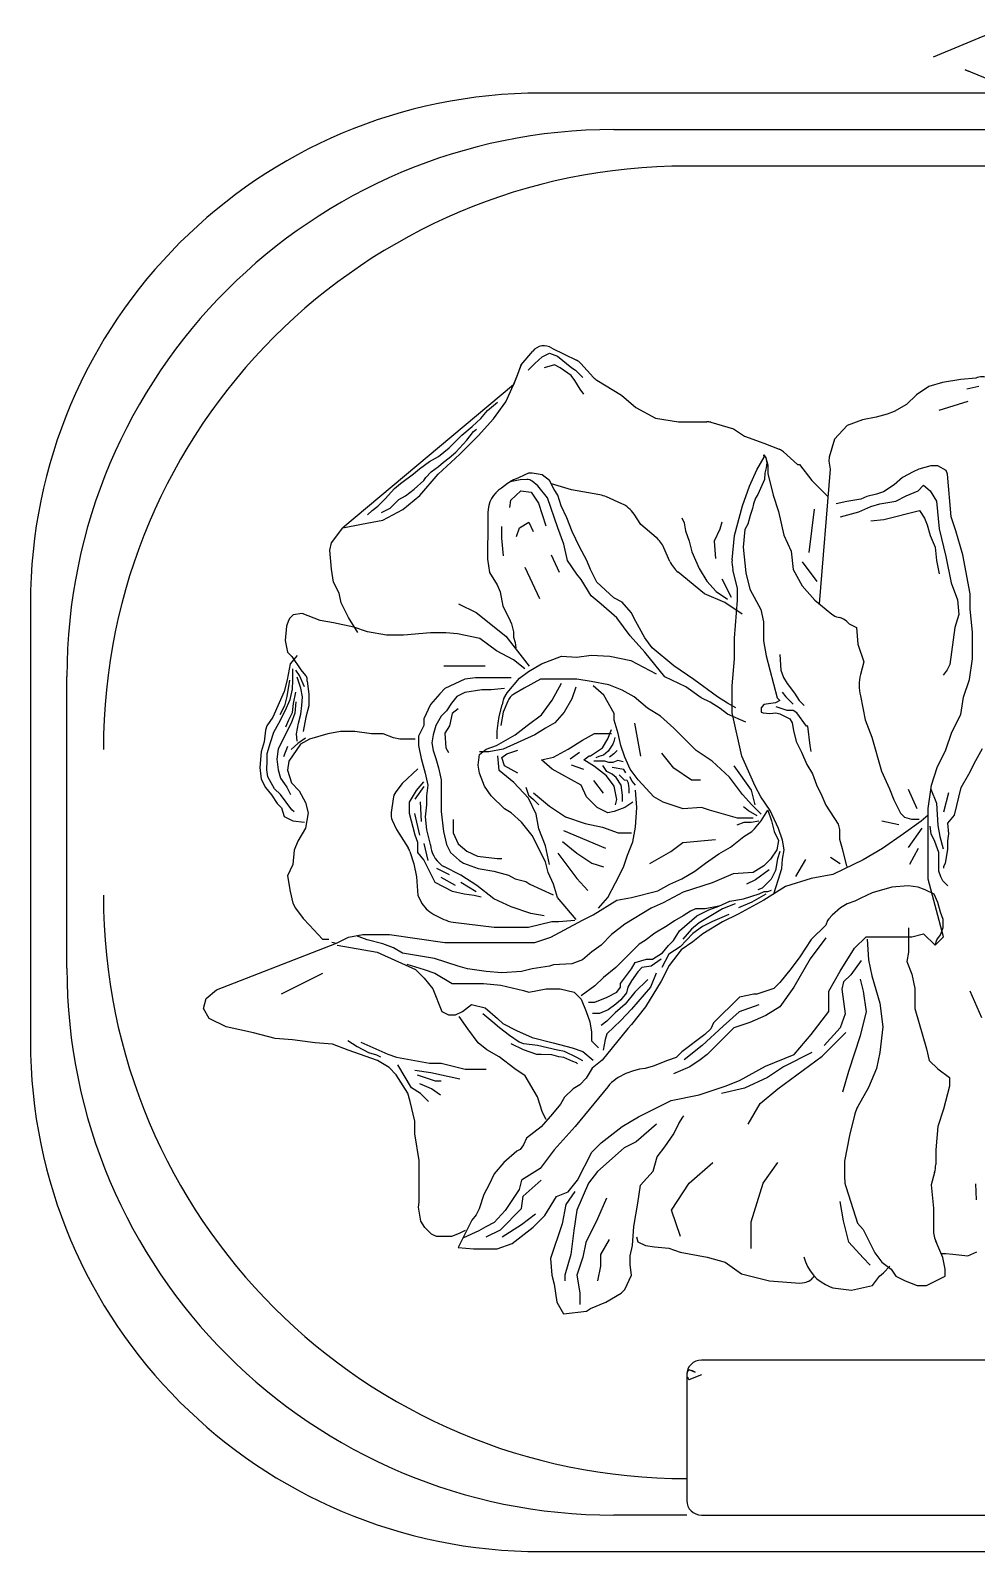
# Model space of a CAD drawing. Extents: x 0 to 145, y 0 to 110.
# Drawn here: x 0 to 64.9, y 0 to 104.3 of the extents above; entities that cross this region are included whole.
import ezdxf

# ---------------------------------------------------------------- set-up
doc = ezdxf.new("R2010")
doc.units = 0
doc.layers.add('WHITE', color=7, linetype='CONTINUOUS')

msp = doc.modelspace()

# ---------------------------------------------------------------- linework, layer by layer
at = {"layer": 'WHITE', "linetype": 'CONTINUOUS'}
for p, q in [((61.92, 102.5), (66.26, 104.3)), ((66.26, 100.7), (64.09, 101.6)), ((64.09, 101.6), (64.32, 101.5)), ((67, 100), (35, 100)), ((40, 97.5), (105, 97.5)), ((100, 95), (45, 95)), ((35.76, 82.52), (37.43, 81.7)), ((33.65, 81.36), (33.13, 79.99)), ((33.39, 80.67), (33.65, 81.36)), ((33.65, 81.36), (34.44, 82.3)), ((34.13, 81), (34.58, 81.46)), ((34.58, 81.46), (35.08, 81.91)), ((35.08, 81.91), (35.58, 82.16)), ((35.93, 81.36), (35.23, 81.16)), ((35.58, 82.16), (36.13, 81.96)), ((36.33, 81.16), (35.93, 81.36)), ((36.13, 81.96), (37.13, 81.16)), ((37.74, 81.47), (38.61, 80.51)), ((33.13, 79.99), (33.39, 80.67)), ((37.08, 80.65), (36.33, 81.16)), ((37.33, 80.3), (37.08, 80.65)), ((37.13, 81.16), (37.38, 81)), ((37.38, 81), (37.88, 80.5)), ((38.83, 80.32), (40.53, 79.3)), ((63.78, 80.36), (62.54, 80.16)), ((64.81, 80.46), (63.78, 80.36)), ((33.13, 79.99), (21.42, 70.2)), ((32.6, 78.83), (33.13, 79.99)), ((37.68, 79.7), (37.33, 80.3)), ((37.94, 79.35), (37.68, 79.7)), ((40.53, 79.3), (41.51, 78.44)), ((60.74, 79.31), (60.07, 78.65)), ((61.59, 79.88), (60.74, 79.31)), ((62.54, 80.16), (61.59, 79.88)), ((65.02, 79.88), (64.2, 79.7)), ((30.88, 77.7), (31.33, 78.25)), ((31.33, 78.25), (32.03, 78.8)), ((31.76, 77.67), (32.6, 78.83)), ((41.51, 78.44), (42.85, 77.71)), ((60.07, 78.65), (59.22, 78.17)), ((62.31, 78.26), (64.29, 78.89)), ((30.28, 77.15), (30.88, 77.7)), ((30.7, 76.51), (31.76, 77.67)), ((42.85, 77.71), (44.44, 77.47)), ((44.44, 77.47), (46.37, 77.47)), ((46.64, 77.43), (48.21, 76.98)), ((55.99, 77.22), (55.14, 76.27)), ((57.04, 77.6), (55.99, 77.22)), ((57.99, 77.79), (57.04, 77.6)), ((58.74, 77.98), (57.99, 77.79)), ((59.22, 78.17), (58.74, 77.98)), ((28.72, 75.69), (29.57, 76.55)), ((29.17, 75.39), (29.93, 76.2)), ((29.44, 75.24), (30.7, 76.51)), ((29.57, 76.55), (30.28, 77.15)), ((29.93, 76.2), (30.38, 76.8)), ((30.38, 76.8), (30.58, 76.95)), ((48.21, 76.98), (48.95, 76.49)), ((48.95, 76.49), (50.29, 76)), ((55.14, 76.27), (54.76, 75.04)), ((27.96, 73.87), (29.44, 75.24)), ((27.97, 75.09), (28.72, 75.69)), ((28.72, 74.99), (29.17, 75.39)), ((50.3, 75.05), (50.28, 75.19)), ((50.28, 75.19), (50.42, 74.99)), ((50.29, 76), (51.34, 75.58)), ((51.64, 75.4), (52.6, 74.54)), ((26.27, 73.89), (26.67, 74.24)), ((26.67, 74.24), (27.37, 74.74)), ((27.37, 74.74), (27.97, 75.09)), ((27.47, 74.04), (27.97, 74.39)), ((27.97, 74.39), (28.32, 74.69)), ((28.32, 74.69), (28.72, 74.99)), ((49.3, 73.06), (49.8, 74.18)), ((49.8, 74.18), (50.3, 75.05)), ((50.45, 74.31), (50.35, 73.94)), ((50.42, 74.99), (50.49, 74.65)), ((50.42, 74.99), (50.55, 74.48)), ((50.49, 74.65), (50.45, 74.31)), ((50.55, 74.48), (50.55, 73.93)), ((52.6, 74.54), (52.73, 74.54)), ((52.73, 74.54), (53.58, 73.44)), ((54.83, 74.21), (54.08, 64.98)), ((54.76, 75.04), (54.73, 74.77)), ((54.73, 74.77), (54.83, 74.21)), ((60.92, 74.21), (60.52, 74.04)), ((61.74, 74.45), (60.92, 74.21)), ((62.22, 74.45), (61.74, 74.45)), ((62.79, 74.12), (62.22, 74.45)), ((62.88, 73.88), (62.79, 74.12)), ((24.97, 72.89), (25.37, 73.24)), ((25.37, 73.24), (26.27, 73.89)), ((26.32, 72.84), (26.97, 73.44)), ((26.7, 72.4), (27.96, 73.87)), ((26.97, 73.44), (27.12, 73.64)), ((27.12, 73.64), (27.47, 74.04)), ((32.71, 73.24), (32.29, 72.92)), ((33.13, 73.48), (32.71, 73.24)), ((33, 73.36), (32.9, 73.36)), ((33.58, 73.49), (33, 73.36)), ((33.41, 73.59), (33.13, 73.48)), ((33.9, 73.83), (33.41, 73.59)), ((34.04, 73.5), (33.58, 73.49)), ((34.16, 73.94), (33.9, 73.83)), ((34.4, 73.94), (34.16, 73.94)), ((35.09, 73.82), (34.4, 73.94)), ((34.78, 73.07), (34.4, 73.39)), ((35.46, 72.26), (34.78, 73.07)), ((35.59, 73.44), (35.09, 73.82)), ((35.9, 72.82), (35.59, 73.44)), ((37.1, 72.81), (35.72, 73.2)), ((48.81, 71.7), (49.3, 73.06)), ((50.32, 73.51), (49.88, 72.47)), ((50.35, 73.94), (50.32, 73.51)), ((50.55, 73.93), (50.92, 72.44)), ((53.58, 73.44), (54.69, 72.33)), ((59.22, 73.15), (58.49, 72.66)), ((59.79, 73.64), (59.22, 73.15)), ((60.52, 74.04), (59.79, 73.64)), ((60.86, 72.74), (61.22, 73.11)), ((61.22, 73.11), (61.68, 72.74)), ((63.12, 70.95), (62.88, 73.88)), ((23.82, 71.69), (24.32, 72.19)), ((24.32, 72.19), (24.97, 72.89)), ((24.67, 71.54), (25.27, 72.14)), ((25.27, 72.14), (25.72, 72.39)), ((25.54, 71.45), (26.7, 72.4)), ((25.72, 72.39), (26.32, 72.84)), ((32.88, 71.59), (32.93, 72.09)), ((32.93, 72.09), (33.63, 72.74)), ((33.63, 72.74), (34.33, 72.64)), ((34.33, 72.64), (34.83, 71.89)), ((36.15, 70.2), (35.46, 72.26)), ((36.15, 72.44), (35.9, 72.82)), ((36.4, 71.7), (36.15, 72.44)), ((39.05, 72.45), (37.1, 72.81)), ((40.54, 71.85), (39.5, 72.31)), ((49.71, 72.23), (49.58, 71.83)), ((49.88, 72.47), (49.71, 72.23)), ((50.92, 72.44), (51.29, 71.32)), ((55.97, 72.01), (55.24, 71.85)), ((56.94, 72.17), (55.97, 72.01)), ((57.35, 72.34), (56.94, 72.17)), ((58, 72.5), (57.35, 72.34)), ((58.49, 72.66), (58, 72.5)), ((58.24, 71.84), (59.33, 72.02)), ((59.33, 72.02), (60.05, 72.38)), ((60.05, 72.38), (60.86, 72.74)), ((61.68, 72.74), (62.13, 72.02)), ((62.13, 72.02), (62.31, 70.12)), ((23.12, 71.09), (23.42, 71.39)), ((23.42, 71.39), (23.82, 71.69)), ((24.07, 71.24), (24.67, 71.54)), ((24.17, 70.71), (25.54, 71.45)), ((31.36, 71.23), (31.36, 70.63)), ((34.83, 71.89), (35.33, 70.34)), ((36.77, 70.89), (36.4, 71.7)), ((41.86, 70.43), (41.39, 71.13)), ((48.27, 69.67), (48.81, 71.7)), ((49.35, 71.05), (49.18, 70.45)), ((49.51, 71.52), (49.35, 71.05)), ((49.58, 71.83), (49.51, 71.52)), ((51.29, 71.32), (51.66, 69.7)), ((53.73, 71.48), (53.37, 68.5)), ((55.54, 70.94), (56.8, 71.3)), ((56.8, 71.3), (57.61, 71.66)), ((57.61, 71.66), (58.24, 71.84)), ((58.52, 70.76), (60.95, 71.39)), ((60.95, 71.39), (61.31, 70.85)), ((63.44, 69.98), (63.12, 70.95)), ((20.65, 69.17), (21.42, 70.2)), ((21.42, 70.2), (22.71, 70.45)), ((22.71, 70.45), (24.17, 70.71)), ((31.36, 70.63), (31.34, 68.05)), ((32.33, 69.49), (32.33, 70.29)), ((33.33, 69.59), (33.53, 70.19)), ((33.53, 70.19), (34.18, 70.59)), ((34.18, 70.59), (34.48, 69.94)), ((36.58, 69.08), (36.15, 70.2)), ((37.15, 69.95), (36.77, 70.89)), ((37.64, 68.89), (37.15, 69.95)), ((42.9, 69.53), (41.86, 70.43)), ((44.67, 70.89), (44.82, 70.54)), ((44.82, 70.54), (44.91, 70)), ((44.91, 70), (45.16, 69.27)), ((47.26, 70.1), (46.87, 69.27)), ((47.41, 70.59), (47.26, 70.1)), ((48.98, 70.08), (48.86, 68.87)), ((49.18, 70.45), (48.98, 70.08)), ((57.61, 70.67), (58.52, 70.76)), ((61.31, 70.85), (61.49, 70.4)), ((61.49, 70.4), (61.68, 69.67)), ((62.31, 70.12), (62.76, 68.23)), ((63.93, 68.35), (63.44, 69.98)), ((20.53, 68.66), (20.65, 69.17)), ((32.43, 68.28), (32.33, 69.49)), ((36.83, 67.96), (36.58, 69.08)), ((38.14, 67.96), (37.64, 68.89)), ((45.16, 69.27), (45.35, 68.54)), ((46.87, 69.27), (46.97, 68.09)), ((48.109, 68.01), (48.27, 69.67)), ((48.86, 68.87), (49.05, 67.1)), ((51.66, 69.7), (52.16, 68.59)), ((61.68, 69.67), (62.04, 68.86)), ((62.04, 68.86), (62.13, 67.96)), ((20.65, 67.37), (20.53, 68.66)), ((31.34, 68.05), (31.47, 67.14)), ((36.28, 67.13), (35.73, 68.33)), ((37.46, 67.02), (36.83, 67.96)), ((38.39, 67.33), (38.14, 67.96)), ((43.84, 67.89), (43.43, 68.83)), ((45.35, 68.54), (45.84, 67.41)), ((52.16, 68.59), (52.29, 67.34)), ((52.92, 67.87), (53.91, 66.51)), ((62.13, 67.96), (62.31, 67.05)), ((62.76, 68.23), (63.12, 66.42)), ((64.42, 65.67), (63.93, 68.35)), ((20.78, 66.48), (20.65, 67.37)), ((31.47, 67.14), (32.01, 66.28)), ((34.93, 65.33), (33.93, 67.48)), ((37.77, 66.65), (37.46, 67.02)), ((38.83, 66.46), (38.39, 67.33)), ((46.22, 65.67), (44.41, 67.15)), ((45.84, 67.41), (46.38, 66.53)), ((48.48, 66.05), (48.16, 67.32)), ((49.05, 67.1), (49.33, 65.98)), ((52.29, 67.34), (52.91, 66.22)), ((21.17, 65.71), (20.78, 66.48)), ((21.3, 65.06), (21.17, 65.71)), ((32.01, 66.28), (32.2, 65.8)), ((32.2, 65.8), (32.38, 64.82)), ((38.45, 65.53), (37.77, 66.65)), ((40.01, 65.4), (38.83, 66.46)), ((46.38, 66.53), (47.02, 65.84)), ((47.02, 65.84), (47.8, 65.3)), ((47.41, 66.69), (48.04, 65.43)), ((48.48, 65.24), (48.48, 66.05)), ((49.33, 65.98), (50.07, 64.59)), ((52.91, 66.22), (53.78, 65.23)), ((63.12, 66.42), (63.57, 65.25)), ((0, 65), (0, 35)), ((21.81, 64.04), (21.3, 65.06)), ((29.36, 64.99), (30.57, 64.38)), ((32.38, 64.82), (32.8, 64.03)), ((39.14, 64.96), (38.45, 65.53)), ((40.2, 64.03), (39.14, 64.96)), ((40.57, 65.09), (40.01, 65.4)), ((41.19, 64.4), (40.57, 65.09)), ((47.6, 65.08), (46.22, 65.67)), ((48.79, 64.28), (47.6, 65.08)), ((48.27, 62.62), (48.48, 65.24)), ((53.78, 65.23), (54.95, 64.27)), ((63.57, 65.25), (63.66, 64.25)), ((64.42, 64.61), (64.42, 65.67)), ((17.7, 63.85), (17.55, 63.46)), ((17.78, 64), (17.7, 63.85)), ((18.01, 64.23), (17.78, 64)), ((18.63, 64.31), (18.01, 64.23)), ((19.86, 63.85), (18.63, 64.31)), ((20.78, 63.69), (19.86, 63.85)), ((22.17, 63.38), (20.78, 63.69)), ((22.45, 63.01), (21.81, 64.04)), ((30.57, 64.38), (32.6, 62.76)), ((32.8, 64.03), (32.99, 63.61)), ((41.13, 62.78), (40.2, 64.03)), ((41.51, 63.78), (41.19, 64.4)), ((42.13, 62.66), (41.51, 63.78)), ((50.07, 64.59), (50.26, 63.75)), ((50.26, 63.75), (50.26, 62.44)), ((55.39, 64.06), (55.47, 64.04)), ((55.98, 63.77), (56.14, 63.61)), ((63.66, 64.25), (63.39, 63.35)), ((64.58, 63.03), (64.42, 64.61)), ((17.55, 63.46), (17.47, 62.46)), ((23.1, 63.07), (22.17, 63.38)), ((24.41, 62.84), (23.1, 63.07)), ((25.57, 62.84), (24.41, 62.84)), ((27.42, 63), (25.57, 62.84)), ((28.49, 63), (27.42, 63)), ((29.27, 62.92), (28.49, 63)), ((30.81, 62.61), (29.27, 62.92)), ((31.96, 61.76), (30.81, 62.61)), ((32.6, 62.76), (34.19, 60.7)), ((32.99, 63.61), (33.11, 63.06)), ((33.11, 63.06), (33.11, 62.69)), ((33.11, 62.69), (33.23, 62.33)), ((42.13, 61.66), (41.13, 62.78)), ((42.63, 61.97), (42.13, 62.66)), ((48.27, 61.21), (48.27, 62.62)), ((56.14, 63.61), (56.64, 63.36)), ((56.64, 63.36), (56.73, 62.22)), ((63.39, 63.35), (63.03, 60.82)), ((64.58, 61.21), (64.58, 63.03)), ((17.47, 62.46), (17.62, 61.68)), ((17.62, 61.68), (17.93, 61.38)), ((33.12, 61.14), (31.96, 61.76)), ((33.23, 62.33), (33.29, 61.97)), ((43.5, 59.98), (42.13, 61.66)), ((44.12, 60.73), (42.63, 61.97)), ((50.26, 62.44), (50.44, 61.42)), ((56.73, 62.22), (57.13, 61.01)), ((17.8, 60.86), (17.6, 59.77)), ((18.29, 61.45), (17.8, 60.86)), ((17.93, 61.38), (18.55, 60.45)), ((18, 59.74), (18, 60.52)), ((28.34, 60.73), (31.18, 60.73)), ((33.89, 60.53), (33.12, 61.14)), ((34.15, 60.34), (35.05, 60.87)), ((35.05, 60.87), (36.41, 61.4)), ((36.41, 61.4), (37.47, 61.32)), ((37.47, 61.32), (38.45, 61.47)), ((38.45, 61.47), (39.73, 61.4)), ((39.73, 61.4), (41.16, 61.09)), ((41.16, 61.09), (42.9, 60.19)), ((45.49, 59.79), (44.12, 60.73)), ((48.12, 59.37), (48.27, 61.21)), ((50.44, 61.42), (51.19, 58.53)), ((51.38, 61.51), (51.46, 60.43)), ((57.13, 61.01), (56.91, 60.13)), ((63.03, 60.82), (62.85, 60.46)), ((64.38, 59.8), (64.58, 61.21)), ((2.5, 40), (2.5, 60)), ((17.6, 59.77), (17.4, 58.98)), ((17.76, 59.74), (17.59, 58.64)), ((17.96, 59.13), (18, 59.74)), ((18.45, 60.07), (18.2, 60.44)), ((18.53, 59.21), (18.29, 59.95)), ((18.78, 59.29), (18.45, 60.07)), ((18.55, 60.45), (18.87, 60.08)), ((18.98, 59.69), (19.08, 58.79)), ((29.79, 59.82), (28.42, 59.18)), ((30.51, 59.91), (29.79, 59.82)), ((32.96, 59.91), (30.51, 59.91)), ((32.68, 58.87), (33.54, 59.89)), ((33.54, 59.89), (34.15, 60.34)), ((34.98, 59.81), (33.85, 59.21)), ((37.47, 59.81), (34.98, 59.81)), ((35.77, 58.37), (36.41, 59.54)), ((38.45, 59.66), (37.47, 59.81)), ((39.66, 59.43), (38.45, 59.66)), ((44.93, 59.29), (43.5, 59.98)), ((47.11, 58.61), (45.49, 59.79)), ((51.46, 60.43), (51.63, 59.93)), ((51.63, 59.93), (51.88, 59.51)), ((51.88, 59.51), (52.38, 58.85)), ((62.85, 60.46), (62.58, 60.1)), ((63.98, 58.59), (64.38, 59.8)), ((17.4, 58.98), (16.62, 57.21)), ((17.59, 58.64), (17.43, 57.98)), ((17.47, 57.65), (17.8, 58.43)), ((17.8, 58.43), (17.96, 59.13)), ((18.04, 58.14), (18.2, 58.92)), ((18.66, 58.6), (18.53, 59.21)), ((18.61, 58.02), (18.66, 58.6)), ((19.08, 58.79), (19.08, 58)), ((28.06, 58.82), (27.43, 58.09)), ((28.42, 59.18), (28.06, 58.82)), ((29.24, 58.64), (28.88, 58.18)), ((29.79, 58.91), (29.24, 58.64)), ((30.96, 59.09), (29.79, 58.91)), ((31.6, 59.09), (30.96, 59.09)), ((32.51, 59.18), (31.6, 59.09)), ((32.46, 58.49), (32.68, 58.87)), ((33.85, 59.21), (33.14, 58.78)), ((37.13, 58.46), (36.59, 57.55)), ((37.4, 59.27), (37.13, 58.46)), ((39.31, 58.73), (38.58, 59.36)), ((40.03, 57.46), (39.31, 58.73)), ((40.56, 59.06), (39.66, 59.43)), ((41.39, 58.6), (40.56, 59.06)), ((42.3, 57.82), (41.39, 58.6)), ((45.99, 58.54), (44.93, 59.29)), ((46.61, 58.23), (45.99, 58.54)), ((47.8, 58.17), (47.11, 58.61)), ((48.12, 57.51), (48.12, 59.37)), ((51.19, 58.53), (51.38, 58.35)), ((51.55, 58.93), (51.79, 58.6)), ((51.79, 58.6), (52.29, 58.1)), ((52.38, 58.85), (52.71, 58.35)), ((56.91, 58.67), (57.24, 57.04)), ((63.78, 57.39), (63.98, 58.59)), ((17.02, 56.79), (17.47, 57.65)), ((17.43, 57.98), (17.1, 57.37)), ((17.71, 57.04), (17.96, 57.53)), ((18.12, 57.49), (17.88, 56.79)), ((17.96, 57.53), (18.04, 58.14)), ((18.2, 58.27), (18.12, 57.49)), ((18.37, 56.79), (18.53, 57.41)), ((18.53, 57.41), (18.61, 58.02)), ((19.08, 58), (18.88, 57.21)), ((27.43, 58.09), (26.97, 57.1)), ((28.52, 57.64), (28.15, 57.28)), ((28.88, 58.18), (28.52, 57.64)), ((28.91, 57.46), (28.74, 56.62)), ((29.33, 57.79), (28.91, 57.46)), ((32.13, 57.25), (32.35, 58.05)), ((32.41, 57.55), (32.26, 56.64)), ((32.729, 58.31), (32.41, 57.55)), ((34.05, 56.64), (35.04, 57.37)), ((35.04, 57.37), (35.77, 58.37)), ((36.59, 57.55), (35.95, 56.82)), ((40.03, 57), (40.03, 57.46)), ((43.2, 57.28), (42.3, 57.82)), ((47.3, 57.8), (46.61, 58.23)), ((47.8, 57.42), (47.3, 57.8)), ((48.36, 57.86), (47.8, 58.17)), ((49.04, 56.86), (47.8, 57.42)), ((48.77, 54.53), (48.12, 57.51)), ((50.29, 58.08), (50.1, 57.86)), ((50.1, 57.86), (50.1, 57.56)), ((50.1, 57.56), (50.24, 57.5)), ((50.24, 57.5), (50.7, 57.47)), ((51.08, 58.19), (50.29, 58.08)), ((50.7, 57.47), (51.11, 57.5)), ((51.38, 58.35), (51.08, 58.19)), ((51.11, 57.5), (51.38, 57.45)), ((51.88, 57.68), (51.13, 57.93)), ((51.38, 57.45), (52.07, 57.09)), ((52.29, 57.68), (51.88, 57.68)), ((52.54, 57.51), (52.29, 57.68)), ((53.21, 56.6), (52.54, 57.51)), ((52.71, 58.35), (53.04, 58.01)), ((63.17, 56.18), (63.78, 57.39)), ((16.22, 56.62), (16.12, 56.32)), ((16.62, 57.21), (16.22, 56.62)), ((16.69, 56.18), (17.02, 56.79)), ((17.88, 56.79), (16.98, 55.03)), ((17.51, 56.55), (17.71, 57.04)), ((18.25, 56.06), (18.37, 56.79)), ((18.88, 57.21), (18.69, 56.22)), ((26.97, 56.64), (26.61, 55.92)), ((26.97, 57.1), (26.97, 56.64)), ((27.79, 56.64), (27.61, 56.01)), ((28.15, 57.28), (27.79, 56.64)), ((28.74, 56.62), (28.41, 56.12)), ((31.99, 56.26), (32.04, 56.62)), ((32.04, 56.62), (32.08, 56.8)), ((32.08, 56.8), (32.13, 57.25)), ((33.23, 56.01), (34.05, 56.64)), ((35.32, 56.46), (34.59, 56.01)), ((35.95, 56.82), (35.32, 56.46)), ((39.58, 55.73), (39.85, 56.37)), ((40.3, 56.1), (40.03, 57)), ((41.86, 54.54), (41.45, 56.79)), ((44.11, 56.46), (43.2, 57.28)), ((45.65, 54.92), (44.11, 56.46)), ((52.07, 57.09), (52.23, 56.82)), ((52.23, 56.82), (52.31, 56.3)), ((53.29, 56.6), (53.21, 56.6)), ((53.46, 55.27), (53.29, 56.6)), ((57.24, 57.04), (57.7, 55.83)), ((16.02, 55.53), (15.83, 54.84)), ((16.12, 56.32), (16.02, 55.53)), ((16.24, 54.71), (16.45, 55.48)), ((16.45, 55.48), (16.69, 56.18)), ((18.52, 55.35), (17.72, 54.2)), ((18.33, 55.4), (17.88, 54.99)), ((18.29, 55.57), (18.25, 56.06)), ((18.86, 55.77), (18.33, 55.4)), ((19.14, 55.7), (18.52, 55.35)), ((20.38, 56.06), (19.14, 55.7)), ((21.26, 56.24), (20.38, 56.06)), ((22.24, 56.24), (21.26, 56.24)), ((23.38, 56.06), (22.24, 56.24)), ((24.18, 56.06), (23.38, 56.06)), ((24.89, 55.79), (24.18, 56.06)), ((25.33, 55.7), (24.89, 55.79)), ((26.39, 55.7), (25.33, 55.7)), ((26.61, 55.92), (26.61, 55.28)), ((26.61, 55.28), (26.79, 54.37)), ((27.61, 56.01), (27.52, 55.46)), ((27.52, 55.46), (27.61, 54.92)), ((28.41, 56.12), (28.49, 55.12)), ((31.24, 55.01), (31.96, 55.28)), ((31.96, 55.28), (33.23, 56.01)), ((31.99, 55.73), (31.99, 56.26)), ((34.59, 56.01), (32.41, 55.01)), ((36.86, 55.01), (37.86, 55.64)), ((37.86, 55.64), (38.67, 56.1)), ((38.67, 56.1), (39.85, 56.1)), ((39.22, 55.1), (39.58, 55.73)), ((39.92, 55.37), (39.61, 54.88)), ((40.01, 55.55), (39.92, 55.37)), ((40.06, 55.82), (40.01, 55.55)), ((40.49, 55.28), (40.3, 56.1)), ((40.76, 54.46), (40.49, 55.28)), ((52.31, 56.3), (52.49, 55.55)), ((52.49, 55.55), (52.86, 54.81)), ((57.7, 55.83), (58.35, 53.51)), ((62.77, 54.97), (63.17, 56.18)), ((15.83, 54.84), (15.73, 53.76)), ((16.24, 54.21), (16.24, 54.71)), ((16.98, 55.03), (16.9, 54.34)), ((16.9, 54.34), (16.98, 53.6)), ((17.63, 55.2), (17.35, 54.5)), ((26.79, 54.37), (27.06, 53.38)), ((27.61, 54.92), (27.79, 54.37)), ((27.79, 54.37), (27.97, 53.74)), ((28.49, 55.12), (28.66, 54.79)), ((30.69, 53.92), (30.78, 54.65)), ((30.78, 54.65), (31.24, 55.01)), ((31.42, 54.83), (30.78, 54.83)), ((32.41, 55.01), (31.42, 54.83)), ((32.14, 53.56), (32.05, 54.56)), ((32.33, 54.45), (32.67, 54.7)), ((32.5, 53.87), (32.33, 54.45)), ((32.67, 54.7), (33.41, 54.95)), ((35.04, 54.28), (35.86, 54.46)), ((35.77, 53.65), (35.04, 54.28)), ((35.86, 54.46), (36.86, 55.01)), ((37.64, 54.79), (37.01, 54.34)), ((37.95, 54.28), (38.31, 54.56)), ((38.67, 53.83), (37.95, 54.28)), ((38.31, 54.56), (38.4, 54.56)), ((38.4, 54.56), (39.22, 55.1)), ((38.98, 54.52), (38.76, 54.43)), ((39.29, 54.61), (38.98, 54.52)), ((39.61, 54.88), (39.29, 54.61)), ((40.01, 54.7), (39.7, 54.47)), ((40.28, 54.25), (39.92, 54.11)), ((40.23, 54.92), (40.01, 54.7)), ((40.64, 54.16), (40.28, 54.25)), ((41.12, 53.65), (40.76, 54.46)), ((44.11, 53.72), (43.29, 54.74)), ((46.74, 54.19), (45.65, 54.92)), ((49.7, 52.48), (48.77, 54.53)), ((52.86, 54.81), (53.24, 53.97)), ((53.54, 54.85), (53.46, 55.27)), ((62.17, 53.76), (62.77, 54.97)), ((64.81, 54.23), (65.27, 55.07)), ((15.73, 53.76), (15.83, 52.97)), ((16.2, 53.6), (16.24, 54.21)), ((16.28, 53.11), (16.2, 53.6)), ((16.98, 53.6), (17.14, 53.03)), ((17.72, 54.2), (17.63, 53.58)), ((17.63, 53.58), (17.9, 52.7)), ((26.57, 53.66), (25.49, 52.67)), ((27.06, 53.38), (27.25, 52.56)), ((27.97, 53.74), (28.15, 52.92)), ((30.78, 53.38), (30.69, 53.92)), ((31.14, 52.47), (30.78, 53.38)), ((33.14, 52.74), (32.14, 53.56)), ((33.41, 53.37), (32.5, 53.87)), ((37.77, 52.56), (35.77, 53.65)), ((37.95, 53.62), (37.1, 53.93)), ((39.38, 54.2), (38.62, 54.2)), ((39.49, 53.19), (38.67, 53.83)), ((39.52, 53.49), (39.25, 53.89)), ((39.65, 54.11), (39.38, 54.2)), ((39.88, 53.31), (39.52, 53.49)), ((39.92, 54.11), (39.65, 54.11)), ((40.68, 53.62), (39.88, 53.76)), ((40.15, 53.08), (39.88, 53.31)), ((40.73, 52.9), (40.37, 53.26)), ((40.82, 53.4), (40.68, 53.62)), ((41.66, 52.92), (41.12, 53.65)), ((45.33, 52.9), (44.11, 53.72)), ((47.92, 53.1), (46.74, 54.19)), ((49.43, 52.2), (48.26, 53.87)), ((53.24, 53.97), (53.61, 53.32)), ((53.61, 53.32), (53.89, 52.58)), ((58.35, 53.51), (58.91, 52.29)), ((61.77, 52.55), (62.17, 53.76)), ((63.82, 52.39), (64.35, 53.31)), ((64.35, 53.31), (64.81, 54.23)), ((15.83, 52.97), (16.12, 52.38)), ((16.12, 52.38), (16.52, 51.88)), ((16.73, 52.29), (16.28, 53.11)), ((17.14, 51.92), (16.73, 52.29)), ((17.14, 53.03), (17.59, 52.41)), ((17.59, 52.41), (17.84, 51.92)), ((17.9, 52.7), (18.43, 52.17)), ((18.43, 52.17), (18.87, 51.37)), ((25.49, 52.67), (25.05, 52.09)), ((25.98, 51.39), (26.47, 52.18)), ((26.39, 51.58), (27, 52.46)), ((26.47, 52.18), (26.97, 52.77)), ((27.25, 52.56), (27.16, 51.83)), ((28.15, 52.92), (28.15, 50.75)), ((31.6, 51.83), (31.14, 52.47)), ((34.14, 51.65), (33.14, 52.74)), ((33.97, 52.41), (34.14, 51.87)), ((38.13, 51.74), (37.77, 52.56)), ((39.29, 52.01), (38.62, 52.86)), ((40.03, 52.47), (39.49, 53.19)), ((40.21, 51.56), (40.03, 52.47)), ((40.5, 52.55), (40.15, 53.08)), ((40.59, 51.87), (40.5, 52.55)), ((40.91, 52.86), (40.73, 52.9)), ((41, 52.68), (40.91, 52.86)), ((41.04, 52.32), (41, 52.68)), ((41.04, 52.01), (41.04, 52.32)), ((41.26, 52.82), (41.09, 53.13)), ((41.49, 52.55), (41.26, 52.82)), ((41.57, 51.02), (41.48, 52.2)), ((42.75, 51.74), (41.66, 52.92)), ((45.95, 52.9), (45.33, 52.9)), ((48.83, 51.92), (47.92, 53.1)), ((49.68, 51.2), (49.43, 52.2)), ((50.07, 51.74), (49.7, 52.48)), ((53.89, 52.58), (54.26, 51.83)), ((58.91, 52.29), (59.19, 51.55)), ((60.19, 52.27), (60.78, 50.94)), ((61.56, 50.94), (61.77, 52.55)), ((61.73, 52.28), (62.13, 51.32)), ((63.36, 50.49), (63.82, 52.39)), ((16.52, 51.88), (16.91, 51.29)), ((16.91, 51.29), (17.21, 50.99)), ((17.92, 50.86), (17.14, 51.92)), ((18.87, 51.37), (19.05, 50.66)), ((24.86, 51.62), (24.74, 50.68)), ((25.98, 50.6), (25.98, 51.39)), ((26.82, 50.06), (26.75, 51.4)), ((27.16, 51.2), (27.06, 50.38)), ((27.16, 51.83), (27.16, 51.2)), ((32.51, 50.93), (31.6, 51.83)), ((34.14, 51.87), (34.5, 51.56)), ((34.68, 50.56), (34.14, 51.65)), ((34.5, 52.02), (35.59, 51.11)), ((34.5, 51.56), (34.86, 51.2)), ((35.59, 51.11), (36.68, 50.38)), ((38.85, 51.02), (38.13, 51.74)), ((40.12, 51.2), (40.21, 51.56)), ((40.59, 51.43), (40.59, 51.87)), ((41.3, 51.38), (40.76, 51.02)), ((43.39, 51.38), (42.75, 51.74)), ((44.75, 50.93), (43.39, 51.38)), ((49.46, 51.2), (48.83, 51.92)), ((50.1, 50.56), (49.46, 51.2)), ((50.72, 50.81), (50.07, 51.74)), ((54.26, 51.83), (54.54, 51.18)), ((54.54, 51.18), (55.38, 49.88)), ((59.19, 51.55), (59.66, 50.62)), ((62.13, 51.32), (62.21, 49.79)), ((62.94, 52.02), (62.61, 50.69)), ((17.21, 50.99), (17.4, 50.4)), ((17.4, 50.4), (18, 50.11)), ((18.08, 50.73), (17.92, 50.86)), ((18, 50.11), (18.78, 50.01)), ((19.05, 50.66), (18.87, 49.6)), ((24.81, 50.14), (25.09, 49.51)), ((26.38, 49.12), (25.98, 50.6)), ((26.71, 49.12), (26.35, 50.61)), ((27.06, 50.38), (27.16, 49.48)), ((28.15, 50.75), (28.33, 49.38)), ((28.99, 50.2), (28.99, 49.28)), ((32.96, 50.65), (32.51, 50.93)), ((33.68, 50.02), (32.96, 50.65)), ((34.86, 49.56), (34.68, 50.56)), ((36.68, 50.38), (38.04, 49.93)), ((39.58, 50.65), (38.85, 51.02)), ((40.03, 50.75), (39.58, 50.65)), ((40.76, 51.02), (40.03, 50.75)), ((41.48, 49.66), (41.57, 51.02)), ((46.02, 51.02), (44.75, 50.93)), ((46.56, 50.83), (46.02, 51.02)), ((48.47, 50.29), (46.56, 50.83)), ((49.55, 50.29), (48.47, 50.29)), ((49.24, 50.8), (48.88, 51.07)), ((49.82, 50.44), (49.24, 50.8)), ((49.95, 50.08), (49.42, 49.99)), ((49.64, 49.56), (50.1, 50.11)), ((50.1, 50.11), (50.55, 50.84)), ((50.55, 50.84), (50.82, 50.11)), ((51.28, 49.59), (50.72, 50.81)), ((50.82, 50.11), (51, 49.38)), ((58.37, 50.11), (59.53, 49.86)), ((59.66, 50.62), (59.93, 50.36)), ((61.08, 50.09), (59.86, 49.21)), ((59.93, 50.36), (60.4, 50.22)), ((60.4, 50.22), (60.94, 50.22)), ((61.56, 50.49), (61.08, 50.09)), ((61.56, 46.1), (61.56, 50.94)), ((62.89, 49.95), (63.36, 50.49)), ((18.87, 49.6), (18.34, 48.71)), ((25.09, 49.51), (25.9, 48.25)), ((26.57, 48.63), (26.38, 49.12)), ((27.16, 49.48), (27.43, 48.39)), ((28.33, 49.38), (28.52, 48.48)), ((28.99, 49.28), (29.33, 48.53)), ((34.41, 49.11), (33.68, 50.02)), ((35.32, 47.3), (34.41, 49.11)), ((35.32, 48.39), (34.86, 49.56)), ((36.56, 49.45), (39.43, 48.24)), ((38.04, 49.93), (39.22, 49.66)), ((39.22, 49.66), (40.3, 49.29)), ((40.3, 49.29), (41.21, 49.29)), ((41.3, 48.66), (41.48, 49.66)), ((48.92, 49.99), (48.43, 49.81)), ((49.42, 49.99), (48.92, 49.99)), ((48.92, 49.02), (49.46, 49.38)), ((49.46, 49.38), (49.64, 49.56)), ((51, 49.38), (51.28, 48.75)), ((51.57, 48.77), (51.28, 49.59)), ((55.38, 49.88), (55.47, 49.5)), ((55.47, 49.5), (55.47, 48.85)), ((59.86, 49.21), (58.42, 48.21)), ((61.11, 49.61), (60.19, 48.28)), ((61.75, 49.21), (61.68, 49.75)), ((62.01, 48.68), (61.75, 49.21)), ((62.21, 49.79), (62.36, 49.03)), ((62.36, 49.03), (62.59, 48.18)), ((62.96, 49.21), (62.89, 49.95)), ((62.89, 48.74), (62.96, 49.21)), ((18.08, 48.1), (17.99, 47.12)), ((18.34, 48.71), (18.08, 48.1)), ((26.02, 48), (26.28, 47.15)), ((26.57, 47.94), (26.57, 48.63)), ((27.26, 47.38), (27, 48.54)), ((28.52, 48.48), (28.79, 47.93)), ((29.33, 48.53), (29.91, 48.03)), ((29.91, 48.03), (30.66, 47.69)), ((35.59, 47.12), (35.32, 48.39)), ((36.47, 48.69), (37.46, 47.89)), ((40.94, 47.75), (41.3, 48.66)), ((42.47, 47.18), (43.9, 48)), ((43.9, 48), (44.72, 48.61)), ((44.72, 48.61), (46.97, 48.82)), ((47.19, 47.84), (48.01, 48.3)), ((48.01, 48.3), (48.92, 49.02)), ((51.18, 48.11), (50.73, 47.48)), ((51.28, 48.75), (51.18, 48.11)), ((51.37, 48), (51.22, 47.51)), ((51.67, 48.12), (51.57, 48.77)), ((51.57, 47.48), (51.67, 48.12)), ((55.47, 48.85), (55.66, 48.2)), ((55.66, 48.2), (55.93, 47.08)), ((58.42, 48.21), (57.09, 47.43)), ((60.86, 48.2), (60.28, 47.11)), ((62.28, 47.94), (62.01, 48.68)), ((62.75, 47.2), (62.89, 48.14)), ((62.89, 48.14), (62.89, 48.74)), ((17.99, 47.12), (17.63, 46.33)), ((26.28, 47.15), (26.47, 46.26)), ((26.97, 47.44), (26.57, 47.94)), ((27.76, 45.87), (26.97, 47.44)), ((29.51, 46.39), (28.34, 46.98)), ((28.79, 47.93), (29.42, 47.39)), ((29.42, 47.39), (29.69, 47.21)), ((29.69, 47.21), (30.69, 46.84)), ((30.66, 47.69), (32, 47.52)), ((32, 47.52), (32.33, 47.52)), ((35.5, 46.57), (35.32, 47.3)), ((36.16, 47.89), (37.46, 46.14)), ((37.46, 47.89), (38.49, 47.21)), ((38.49, 47.21), (39.29, 46.94)), ((40.67, 46.93), (40.94, 47.75)), ((45.56, 46.66), (46.29, 47.21)), ((46.29, 47.21), (47.19, 47.84)), ((50.28, 47.03), (49.55, 46.57)), ((50.73, 47.48), (50.28, 47.03)), ((51.22, 47.51), (51.08, 46.69)), ((51.52, 46.83), (51.57, 47.48)), ((53.13, 47.45), (52.46, 46.28)), ((54.85, 47.61), (55.52, 47.19)), ((57.09, 47.43), (55.02, 46.42)), ((55.93, 47.08), (56.03, 46.91)), ((62.28, 46.66), (62.28, 47.94)), ((62.62, 46.99), (62.75, 47.2)), ((62.62, 46.86), (62.62, 46.99)), ((17.63, 46.33), (17.81, 45.26)), ((26.47, 46.26), (26.57, 44.98)), ((28.74, 46.4), (27.87, 46.83)), ((29.14, 45.67), (28.16, 46.22)), ((30.6, 45.66), (29.51, 46.39)), ((30.69, 46.84), (31.78, 46.66)), ((31.78, 46.66), (32.78, 46.39)), ((32.78, 46.39), (33.23, 46.12)), ((33.23, 46.12), (33.96, 45.94)), ((33.96, 45.94), (34.23, 45.76)), ((35.86, 45.76), (35.5, 46.57)), ((37.46, 46.14), (38.22, 45.33)), ((40.12, 45.85), (40.67, 46.93)), ((43.84, 45.76), (44.66, 46.12)), ((44.66, 46.12), (45.56, 46.66)), ((48.19, 46.48), (46.74, 45.85)), ((49.55, 46.57), (48.19, 46.48)), ((49.72, 46.06), (49.09, 45.77)), ((50.64, 46.74), (49.72, 46.06)), ((50.79, 46.11), (50.16, 45.48)), ((51.08, 46.69), (50.79, 46.11)), ((50.98, 45.09), (51.27, 46.03)), ((51.27, 46.03), (51.52, 46.83)), ((53.54, 46.14), (51.78, 45.6)), ((55.02, 46.42), (53.54, 46.14)), ((62.61, 42.16), (61.56, 46.1)), ((62.42, 46.26), (62.28, 46.66)), ((62.55, 45.99), (62.42, 46.26)), ((62.89, 45.65), (62.55, 45.99)), ((17.81, 45.26), (17.99, 44.47)), ((26.57, 44.98), (26.77, 44.59)), ((28.94, 45.27), (27.76, 45.87)), ((29.73, 45.08), (28.94, 45.27)), ((29.5, 45.89), (30.56, 45.27)), ((30.42, 44.98), (29.73, 45.08)), ((30.91, 44.88), (30.42, 44.98)), ((31.78, 44.76), (30.6, 45.66)), ((34.23, 45.76), (35.83, 45.02)), ((36.13, 44.85), (35.86, 45.76)), ((37.42, 43.35), (36.13, 44.85)), ((38.94, 44.12), (39.58, 44.85)), ((39.58, 44.85), (40.12, 45.85)), ((40.21, 44.67), (41.21, 44.85)), ((41.21, 44.85), (43.02, 45.3)), ((43.02, 45.3), (43.84, 45.76)), ((44.75, 45.21), (43.39, 44.49)), ((46.74, 45.85), (44.75, 45.21)), ((48.88, 44.76), (49.97, 45.1)), ((49.48, 44.56), (50.45, 45.09)), ((50.16, 45.48), (49.87, 45.38)), ((49.97, 45.1), (50.31, 45.26)), ((51.78, 45.6), (50.29, 44.66)), ((50.31, 45.26), (50.56, 45.26)), ((50.56, 45.26), (50.82, 45.35)), ((57.72, 45.16), (56.93, 44.81)), ((59.05, 45.56), (57.72, 45.16)), ((60.19, 45.65), (59.05, 45.56)), ((60.86, 45.56), (60.19, 45.65)), ((61.34, 45.38), (60.86, 45.56)), ((61.96, 45.07), (61.34, 45.38)), ((62.22, 44.5), (61.96, 45.07)), ((17.99, 44.47), (18.17, 44.11)), ((18.17, 44.11), (18.7, 43.4)), ((32.96, 44.21), (31.78, 44.76)), ((34.32, 43.76), (32.96, 44.21)), ((38.58, 43.67), (40.21, 44.67)), ((42.57, 44.12), (40.76, 43.03)), ((43.39, 44.49), (42.57, 44.12)), ((45.26, 43.92), (44.76, 43.58)), ((45.6, 44.08), (45.26, 43.92)), ((46.27, 44.08), (45.6, 44.08)), ((45.68, 43.58), (46.52, 44)), ((47.45, 44.07), (45.85, 43.1)), ((47.2, 44.25), (46.27, 44.08)), ((46.52, 44), (47.2, 44.25)), ((47.2, 44.25), (47.95, 44.59)), ((48.32, 44.41), (47.45, 44.07)), ((47.95, 44.59), (48.88, 44.76)), ((50.29, 44.66), (48.53, 43.71)), ((48.56, 44.17), (49.48, 44.56)), ((55.53, 44.13), (54.97, 43.64)), ((56, 44.41), (55.53, 44.13)), ((56.53, 44.59), (56, 44.41)), ((56.93, 44.81), (56.53, 44.59)), ((62.4, 43.84), (62.22, 44.5)), ((62.58, 43.35), (62.4, 43.84)), ((18.7, 43.4), (19.14, 42.96)), ((19.14, 42.96), (20.02, 41.99)), ((27.66, 43.69), (28.34, 43.35)), ((28.98, 43.16), (31.8, 42.81)), ((31.8, 42.81), (34.16, 42.81)), ((34.16, 42.81), (35.74, 43.2)), ((35.23, 43.58), (34.32, 43.76)), ((35.68, 42.13), (37.86, 43.3)), ((35.74, 43.2), (36.23, 43.2)), ((36.23, 43.2), (37.32, 43.3)), ((37.86, 43.3), (38.58, 43.67)), ((40.76, 43.03), (39.85, 42.31)), ((43.66, 42.9), (42.82, 42.4)), ((44.17, 43.24), (43.66, 42.9)), ((44.76, 43.58), (44.17, 43.24)), ((44.5, 42.57), (45.68, 43.58)), ((45.85, 43.1), (45.32, 42.67)), ((46.09, 42.86), (45.41, 42.38)), ((46.77, 43.2), (46.09, 42.86)), ((47.45, 43.17), (46.1, 42.36)), ((47.88, 43.69), (46.77, 43.2)), ((48.53, 43.71), (47.45, 43.17)), ((54.53, 42.95), (53.54, 41.97)), ((54.66, 43.26), (54.53, 42.95)), ((54.73, 43.38), (54.66, 43.26)), ((54.97, 43.64), (54.73, 43.38)), ((62.4, 42.29), (62.58, 42.78)), ((62.58, 42.78), (62.58, 43.35)), ((20.02, 41.99), (20.47, 41.99)), ((20.66, 41.79), (20.98, 41.71)), ((20.98, 41.71), (21.81, 42.13)), ((21.81, 42.13), (22.8, 42.31)), ((23.08, 41.94), (22.35, 42.22)), ((22.8, 42.31), (24.62, 42.31)), ((24.16, 41.67), (23.08, 41.94)), ((24.62, 42.31), (28.42, 41.76)), ((28.42, 41.76), (34.59, 41.76)), ((34.59, 41.76), (35.68, 42.13)), ((39.85, 42.31), (39.12, 41.58)), ((42.15, 41.89), (41.73, 41.64)), ((42.82, 42.4), (42.15, 41.89)), ((43.75, 41.56), (44.08, 41.89)), ((44.08, 41.89), (44.5, 42.57)), ((45.41, 42.38), (44.54, 41.46)), ((45.42, 41.81), (44.61, 41.27)), ((45.32, 42.67), (44.74, 41.99)), ((46.1, 42.36), (45.42, 41.81)), ((53.54, 41.97), (52.76, 40.78)), ((54.54, 42.09), (53.45, 40.64)), ((56.5, 41.38), (57.29, 42.16)), ((57.29, 42.16), (60.44, 42.16)), ((57.36, 41.99), (57.46, 40.57)), ((60.2, 42.76), (60.2, 41.11)), ((60.44, 42.16), (61.23, 42.36)), ((61.23, 42.36), (62.02, 41.57)), ((62.02, 41.57), (62.61, 42.16)), ((62.02, 41.57), (62.14, 41.94)), ((62.14, 41.94), (62.4, 42.29)), ((12.75, 38.52), (20.98, 41.71)), ((21.03, 41.58), (23.78, 41.1)), ((23.78, 41.1), (24.02, 40.99)), ((24.02, 40.99), (26.41, 39.91)), ((24.89, 41.4), (24.16, 41.67)), ((25.52, 41.04), (24.89, 41.4)), ((27.7, 40.67), (25.52, 41.04)), ((38.49, 41.13), (37.86, 40.58)), ((39.12, 41.58), (38.49, 41.13)), ((41.73, 41.64), (40.13, 40.04)), ((42.65, 40.63), (43.33, 41.05)), ((43.77, 40.97), (43.28, 40.05)), ((43.33, 41.05), (43.75, 41.56)), ((44.54, 41.46), (43.77, 40.97)), ((44.61, 41.27), (43.8, 40.19)), ((52.76, 40.78), (52.16, 39.99)), ((55.52, 39.8), (56.5, 41.38)), ((60.2, 41.11), (60.09, 40.46)), ((20.03, 39.64), (17.2, 38.22)), ((25.81, 40.27), (27, 39.91)), ((26.41, 39.91), (27, 39.31)), ((27, 39.91), (27.72, 39.67)), ((29.33, 40.13), (27.7, 40.67)), ((27.72, 39.67), (28.91, 38.95)), ((29.97, 39.95), (29.33, 40.13)), ((31.24, 39.77), (29.97, 39.95)), ((32.32, 39.68), (31.24, 39.77)), ((33.68, 39.77), (32.32, 39.68)), ((34.41, 39.95), (33.68, 39.77)), ((35.59, 40.13), (34.41, 39.95)), ((35.86, 40.22), (35.59, 40.13)), ((37.13, 40.31), (35.86, 40.22)), ((37.86, 40.58), (37.13, 40.31)), ((40.13, 40.04), (39.28, 39.37)), ((40.46, 38.95), (41.22, 39.96)), ((41.64, 39.76), (41.2, 39.13)), ((41.22, 39.96), (41.47, 40.38)), ((41.47, 40.38), (42.23, 40.63)), ((41.93, 40.05), (41.64, 39.76)), ((42.56, 40.15), (41.93, 40.05)), ((42.23, 40.63), (42.65, 40.63)), ((42.9, 39.66), (42.51, 38.7)), ((43.24, 40.63), (42.56, 40.15)), ((43.8, 40.19), (43.25, 39.11)), ((52.16, 39.99), (51.38, 39.01)), ((53.45, 40.64), (52.35, 38.7)), ((54.73, 38.42), (55.52, 39.8)), ((56.96, 40.52), (56.24, 39.55)), ((57.46, 40.57), (57.68, 39.47)), ((60.09, 40.46), (60.42, 39.58)), ((27, 39.31), (27.6, 38.59)), ((28.91, 38.95), (31.06, 38.95)), ((31.06, 38.95), (32.26, 38.83)), ((32.26, 38.83), (33.81, 38.48)), ((38.69, 38.78), (37.77, 38.11)), ((39.28, 39.37), (38.69, 38.78)), ((40.21, 38.36), (40.46, 38.69)), ((40.46, 38.69), (40.46, 38.95)), ((40.96, 38.7), (40.86, 38.31)), ((41.2, 39.13), (40.96, 38.7)), ((42.51, 38.7), (41.2, 37.19)), ((42.32, 39.23), (41.44, 38.36)), ((43.25, 39.11), (42.17, 37.35)), ((50.98, 38.61), (49.8, 38.22)), ((51.38, 39.01), (50.98, 38.61)), ((52.35, 38.7), (51.38, 37.36)), ((55.75, 39.06), (55.63, 38.57)), ((56.24, 39.55), (55.75, 39.06)), ((57.12, 38.43), (56.92, 39.24)), ((57.68, 39.47), (58.23, 37.61)), ((60.42, 39.58), (60.64, 38.61)), ((60.64, 38.61), (60.64, 37.23)), ((11.86, 37.24), (12.06, 37.93)), ((12.06, 37.93), (12.75, 38.52)), ((27.6, 38.59), (28.2, 37.04)), ((33.81, 38.48), (34.17, 38.36)), ((34.17, 38.36), (35.36, 38.59)), ((35.36, 38.59), (36.32, 38.59)), ((36.32, 38.59), (37.27, 38.36)), ((37.27, 38.36), (37.75, 37.88)), ((37.75, 37.88), (38.11, 37.04)), ((38.27, 37.68), (38.69, 37.68)), ((38.69, 37.68), (39.54, 38.02)), ((39.54, 38.02), (40.21, 38.36)), ((40.48, 37.82), (40.14, 37.53)), ((40.86, 38.31), (40.48, 37.82)), ((41.44, 38.36), (40.77, 37.53)), ((48.61, 38.02), (46.84, 36.25)), ((49.6, 38.22), (48.61, 38.02)), ((49.8, 38.22), (49.6, 38.22)), ((54.73, 37.04), (54.73, 38.42)), ((55.63, 38.57), (55.87, 36.88)), ((57.32, 37.01), (57.12, 38.43)), ((58.23, 37.61), (58.45, 35.97)), ((65.22, 36.6), (64.42, 38.43)), ((12.25, 36.55), (11.86, 37.24)), ((13.43, 35.97), (12.25, 36.55)), ((28.2, 37.04), (28.67, 36.8)), ((28.67, 36.8), (29.15, 36.8)), ((29.15, 36.8), (29.63, 37.04)), ((29.99, 35.85), (29.39, 36.68)), ((29.63, 37.04), (30.23, 37.52)), ((30.23, 37.52), (31.18, 37.28)), ((31.71, 36.3), (31.02, 36.87)), ((31.18, 37.28), (32.02, 36.56)), ((32.02, 36.56), (32.38, 36.21)), ((38.11, 37.04), (38.35, 36.32)), ((39.02, 36.9), (38.54, 36.9)), ((39.6, 37.15), (39.02, 36.9)), ((40.09, 36.95), (39.51, 36.37)), ((40.14, 37.53), (39.6, 37.15)), ((40.77, 37.53), (40.09, 36.95)), ((41.2, 37.19), (40.48, 36.42)), ((42.17, 37.35), (41.22, 36.13)), ((48.59, 37), (47.5, 36.02)), ((49.93, 37.48), (48.59, 37)), ((50.41, 36.75), (49.32, 36.27)), ((51.38, 37.36), (50.41, 36.75)), ((53.54, 35.46), (54.73, 37.04)), ((55.87, 36.88), (55.51, 35.9)), ((56.92, 35.39), (57.32, 37.01)), ((60.64, 37.23), (61.43, 34.47)), ((15.3, 35.57), (13.43, 35.97)), ((16.78, 35.18), (15.3, 35.57)), ((30.7, 34.89), (29.99, 35.85)), ((32.15, 35.9), (31.71, 36.3)), ((32.84, 35.38), (32.15, 35.9)), ((32.38, 36.21), (33.33, 35.73)), ((33.33, 35.73), (34.41, 35.25)), ((38.35, 36.32), (38.47, 35.61)), ((38.47, 35.61), (38.47, 35.01)), ((39.51, 36.37), (39.12, 36.08)), ((40.95, 35.86), (39.19, 33.69)), ((39.51, 35.5), (39.41, 35.11)), ((40.48, 36.42), (39.51, 35.5)), ((41.22, 36.13), (40.95, 35.86)), ((47.5, 36.02), (46.05, 34.69)), ((46.64, 35.85), (46.25, 35.46)), ((48.23, 35.9), (46.41, 34.08)), ((46.84, 36.25), (46.64, 35.85)), ((49.32, 36.27), (48.23, 35.9)), ((54.28, 33.97), (55.9, 35.59)), ((55.51, 35.9), (54.42, 34.69)), ((58.45, 35.97), (58.23, 34.22)), ((17.96, 35.08), (16.78, 35.18)), ((19.53, 34.88), (17.96, 35.08)), ((20.71, 34.78), (19.53, 34.88)), ((21.79, 34.39), (20.71, 34.78)), ((21.77, 35.05), (22.4, 34.62)), ((22.4, 34.62), (23.18, 34.23)), ((22.66, 34.92), (24.5, 34.1)), ((31.3, 34.41), (30.7, 34.89)), ((33.52, 34.93), (32.84, 35.38)), ((33.8, 34.41), (32.96, 34.81)), ((33.84, 34.81), (33.52, 34.93)), ((34.77, 34.69), (33.84, 34.81)), ((34.41, 35.25), (35.84, 34.89)), ((36.14, 34.37), (34.77, 34.69)), ((35.84, 34.89), (37.15, 34.53)), ((37.15, 34.53), (37.87, 34.29)), ((38.47, 35.01), (38.95, 34.53)), ((39.41, 35.11), (39.26, 34.38)), ((46.25, 35.46), (44.67, 34.27)), ((46.05, 34.69), (44.83, 33.72)), ((52.36, 34.08), (53.54, 35.46)), ((56.11, 32.95), (56.92, 35.39)), ((61.43, 34.47), (61.63, 33.68)), ((23.8, 33.66), (21.79, 34.39)), ((23.18, 34.23), (23.73, 34.07)), ((23.73, 34.07), (24, 33.92)), ((24.6, 33.18), (23.8, 33.66)), ((24.5, 34.1), (25.11, 33.9)), ((25.11, 33.9), (27.36, 33.49)), ((27.36, 33.49), (28.17, 33.49)), ((28.17, 33.49), (29.81, 33.08)), ((32.14, 33.93), (31.3, 34.41)), ((33.21, 33.1), (32.14, 33.93)), ((34.73, 34.09), (33.8, 34.41)), ((35.01, 34.09), (34.73, 34.09)), ((35.74, 34.05), (35.01, 34.09)), ((36.22, 33.93), (35.74, 34.05)), ((36.62, 34.29), (36.14, 34.37)), ((36.58, 33.88), (36.22, 33.93)), ((37.19, 33.6), (36.58, 33.88)), ((37.47, 33.88), (36.62, 34.29)), ((37.43, 33.52), (37.19, 33.6)), ((37.51, 33.44), (37.43, 33.52)), ((37.87, 33.64), (37.47, 33.88)), ((37.87, 34.29), (38.59, 33.7)), ((39.19, 33.69), (38.52, 33.15)), ((43.69, 33.68), (42.7, 33.29)), ((44.28, 33.88), (43.69, 33.68)), ((44.67, 34.27), (44.28, 33.88)), ((45.92, 33.72), (45.2, 33.23)), ((46.41, 34.08), (45.92, 33.72)), ((50.39, 33.29), (52.36, 34.08)), ((51.24, 31.74), (54.28, 33.97)), ((53.57, 34.21), (51.63, 33.23)), ((58.23, 34.22), (58.01, 33.13)), ((61.63, 33.68), (62.22, 33.09)), ((25.08, 32.7), (24.6, 33.18)), ((25.87, 31.43), (25.08, 32.7)), ((26.12, 31.8), (25.18, 33.37)), ((27.45, 32.82), (26.35, 32.98)), ((27.77, 32.26), (26.54, 32.67)), ((29.44, 32.39), (27.45, 32.82)), ((29.81, 33.08), (31.24, 33.08)), ((33.93, 32.62), (33.21, 33.1)), ((34.77, 31.19), (33.93, 32.62)), ((38.11, 32.47), (37.66, 32)), ((38.52, 33.15), (38.11, 32.47)), ((41.35, 32.97), (40.83, 32.77)), ((41.77, 33.07), (41.35, 32.97)), ((42.14, 33.13), (41.77, 33.07)), ((42.7, 33.29), (42.14, 33.13)), ((45.2, 33.23), (44.1, 32.75)), ((48.61, 32.3), (50.39, 33.29)), ((50.53, 32.5), (48.96, 31.78)), ((51.63, 33.23), (50.53, 32.5)), ((55.7, 31.53), (56.11, 32.95)), ((58.01, 33.13), (57.46, 31.82)), ((62.22, 33.09), (63.01, 32.5)), ((63.01, 32.5), (63.01, 31.91)), ((26.03, 30.87), (25.87, 31.43)), ((26.74, 31.41), (26.12, 31.8)), ((27.49, 31.72), (26.7, 32.08)), ((27.29, 30.86), (26.74, 31.41)), ((28.11, 31.29), (27.49, 31.72)), ((28.17, 32.26), (27.77, 32.26)), ((37.22, 31.74), (36.61, 31.16)), ((37.66, 32), (37.22, 31.74)), ((39.58, 31.87), (37.36, 29.15)), ((43.94, 30.92), (45.85, 31.32)), ((45.85, 31.32), (47.63, 31.91)), ((48.96, 31.78), (47.38, 31.41)), ((47.63, 31.91), (48.61, 32.3)), ((50.03, 30.72), (51.24, 31.74)), ((57.46, 31.82), (56.73, 30.52)), ((63.01, 31.91), (62.61, 30.33)), ((26.35, 29.52), (26.03, 30.87)), ((35.12, 30.11), (34.77, 31.19)), ((36.35, 30.67), (35.79, 30.01)), ((36.61, 31.16), (36.35, 30.67)), ((41.69, 29.8), (43.94, 30.92)), ((49.22, 29.3), (50.03, 30.72)), ((62.61, 30.33), (62.22, 29.15)), ((26.35, 28.65), (26.35, 29.52)), ((35.79, 30.01), (35.01, 29.12)), ((35.36, 29.63), (35.12, 30.11)), ((40.57, 29.15), (41.69, 29.8)), ((42.93, 29.3), (41.52, 28.09)), ((44.11, 28.64), (44.46, 29.35)), ((44.46, 29.35), (44.73, 29.79)), ((44.73, 29.79), (44.81, 29.87)), ((56.52, 30.02), (56.15, 28.53)), ((26.66, 26.82), (26.35, 28.65)), ((34.02, 28.34), (33.8, 27.9)), ((35.01, 29.12), (34.02, 28.34)), ((37.36, 29.15), (35.92, 27.55)), ((39.12, 28.03), (40.57, 29.15)), ((43.49, 27.76), (44.11, 28.64)), ((56.15, 28.53), (55.82, 26.78)), ((62.22, 29.15), (62.07, 27.55)), ((33.35, 27.46), (32.46, 26.68)), ((33.57, 27.57), (33.35, 27.46)), ((33.8, 27.9), (33.57, 27.57)), ((35.92, 27.55), (34.95, 26.26)), ((37.52, 25.46), (38.48, 27.39)), ((38.48, 27.39), (39.12, 28.03)), ((40.71, 27.68), (38.88, 26.06)), ((41.52, 28.09), (40.71, 27.68)), ((42.96, 27.06), (43.49, 27.76)), ((62.07, 27.55), (62.07, 26.54)), ((26.66, 23.96), (26.66, 26.82)), ((32.46, 26.68), (31.8, 25.9)), ((34.95, 26.26), (33.67, 25.46)), ((41.82, 25.12), (42.7, 26.09)), ((42.7, 26.09), (42.96, 27.06)), ((45.16, 25.25), (46.78, 26.67)), ((50.23, 25.25), (51.24, 26.67)), ((55.82, 26.78), (55.82, 25.57)), ((31.45, 25.17), (31.08, 24.48)), ((31.8, 25.9), (31.45, 25.17)), ((33.67, 25.46), (33.51, 24.82)), ((33.79, 24.37), (35.01, 25.47)), ((36.88, 24.66), (37.52, 25.46)), ((38.27, 25.25), (37.46, 23.42)), ((38.88, 26.06), (38.27, 25.25)), ((41.64, 23.88), (41.82, 25.12)), ((43.95, 23.42), (45.16, 25.25)), ((49.42, 22.61), (50.23, 25.25)), ((61.99, 25.99), (61.75, 25.14)), ((61.75, 25.14), (61.91, 23.54)), ((64.87, 24.12), (64.81, 25.21)), ((31.08, 24.48), (30.76, 23.51)), ((33.51, 24.82), (32.55, 23.38)), ((33.67, 23.52), (33.79, 24.37)), ((35.27, 23.05), (36.08, 24.34)), ((36.08, 24.34), (36.88, 24.66)), ((37.33, 24.68), (36.71, 23.79)), ((39.49, 24.24), (38.88, 22.82)), ((55.75, 22.67), (55.51, 24.01)), ((55.92, 24.96), (56.7, 22.52)), ((26.6, 23.61), (26.66, 23.96)), ((26.77, 22.66), (26.6, 23.61)), ((30.55, 23.1), (30.27, 22.73)), ((30.76, 23.51), (30.55, 23.1)), ((32.55, 23.38), (31.8, 22.56)), ((32.22, 22.07), (33.67, 23.52)), ((33.67, 22.43), (34.64, 23.16)), ((34.47, 22.25), (35.27, 23.05)), ((36.71, 23.79), (36.45, 22.47)), ((37.46, 23.42), (37.26, 22.01)), ((41.38, 22.3), (41.64, 23.88)), ((44.56, 21.6), (43.95, 23.42)), ((61.91, 23.54), (61.91, 22.08)), ((27.05, 22.21), (26.77, 22.66)), ((27.5, 21.76), (27.05, 22.21)), ((30.27, 22.73), (29.33, 20.85)), ((29.8, 22.01), (29.39, 21.8)), ((30.75, 21.99), (29.7, 21.51)), ((31.23, 22.27), (30.75, 21.99)), ((31.8, 22.56), (31.23, 22.27)), ((31.24, 21.58), (32.22, 22.07)), ((32.34, 21.58), (33.67, 22.43)), ((33.03, 21.13), (34.47, 22.25)), ((36.45, 22.47), (35.66, 20.1)), ((37.26, 22.01), (37.06, 20.38)), ((38.88, 22.82), (38.07, 21.19)), ((41.29, 20.98), (41.38, 22.3)), ((49.42, 20.79), (49.42, 22.61)), ((56.12, 21.22), (55.75, 22.67)), ((56.7, 22.52), (57.1, 22.09)), ((57.1, 22.09), (57.9, 20.48)), ((27.83, 21.6), (27.5, 21.76)), ((28.86, 21.6), (27.83, 21.6)), ((29.39, 21.8), (28.86, 21.6)), ((31.99, 20.75), (33.03, 21.13)), ((38.07, 21.19), (37.87, 20.18)), ((39.69, 21.4), (39.08, 20.38)), ((41.12, 20.27), (41.29, 20.98)), ((41.56, 21.59), (41.64, 21.24)), ((41.64, 21.24), (42.17, 20.98)), ((42.17, 20.98), (42.79, 20.89)), ((42.79, 20.89), (43.76, 20.8)), ((57.09, 20.13), (56.12, 21.22)), ((62.55, 20.16), (62.07, 21.29)), ((29.33, 20.85), (30.37, 20.75)), ((30.37, 20.75), (31.99, 20.75)), ((35.66, 20.1), (35.74, 18.95)), ((37.06, 20.38), (36.65, 18.96)), ((37.87, 20.18), (37.46, 18.96)), ((39.08, 20.38), (39.08, 19.57)), ((41.12, 19.65), (41.12, 20.27)), ((43.76, 20.8), (44.55, 20.54)), ((44.55, 20.54), (46.4, 20.18)), ((46.4, 20.18), (47.63, 19.84)), ((47.63, 19.84), (48.75, 19.04)), ((57.57, 19.64), (57.09, 20.13)), ((57.9, 20.48), (58.38, 19.84)), ((58.38, 19.84), (59.02, 19.36)), ((62.43, 20.44), (62.77, 20.44)), ((62.71, 19.36), (62.55, 20.16)), ((62.77, 20.44), (63.24, 20.4)), ((63.24, 20.4), (64.26, 20.28)), ((64.26, 20.28), (64.89, 20.56)), ((35.74, 18.95), (35.92, 18.33)), ((36.65, 18.96), (36.65, 18.56)), ((37.46, 18.96), (37.67, 17.75)), ((39.08, 19.57), (38.88, 18.56)), ((40.76, 17.98), (41.2, 18.95)), ((41.2, 18.95), (41.12, 19.65)), ((48.75, 19.04), (50.68, 18.56)), ((57.74, 18.24), (58.22, 18.88)), ((58.22, 18.88), (58.5, 19.11)), ((58.5, 19.11), (58.93, 19.58)), ((59.02, 19.36), (59.34, 18.88)), ((59.34, 18.88), (59.98, 18.56)), ((61.43, 18.24), (62.71, 18.88)), ((62.71, 18.88), (62.71, 19.36)), ((35.92, 18.33), (36.1, 17.1)), ((37.67, 17.75), (37.67, 16.94)), ((40.5, 17.72), (40.76, 17.98)), ((50.68, 18.56), (52.76, 18.4)), ((52.76, 18.4), (53.08, 18.45)), ((54.83, 18.15), (55.01, 18.08)), ((55.01, 18.08), (56.29, 17.92)), ((56.29, 17.92), (57.74, 18.24)), ((59.98, 18.56), (60.79, 18.24)), ((60.79, 18.24), (61.43, 18.24)), ((36.1, 17.1), (36.54, 16.31)), ((38.39, 16.66), (39.44, 17.1)), ((39.44, 17.1), (40.5, 17.72)), ((36.54, 16.31), (38.12, 16.48)), ((38.12, 16.48), (38.39, 16.66)), ((99, 13.13), (46, 13.13)), ((45, 12.13), (45, 3.5)), ((45.15, 12.49), (45.57, 12.31)), ((46, 12.13), (45.15, 11.78)), ((45.57, 12.31), (45.34, 12.41)), ((45, 2.5), (40, 2.5)), ((46, 2.5), (99, 2.5)), ((35, 0), (110, 0))]:
    msp.add_line(p, q, dxfattribs=at)
for centre, radius, start, end in [((35, 65), 35, 90, 180), ((40, 60), 37.5, 90, 180), ((45, 55), 40, 90, 180), ((35.222, 81.675), 1.001, 57.52599, 141.39865), ((37.001, 80.798), 0.998, 42.27913, 64.57481), ((39.367, 81.164), 1, -139.16909, -122.46108), ((65.221, 79.545), 1.003, 9.44815, 114.19467), ((46.36, 76.473), 0.997, 73.70641, 89.43966), ((50.984, 74.647), 0.999, 48.9482, 69.12429), ((34.086, 73.005), 0.497, 50.74689, 95.27146), ((33.36, 71.23), 2, 122.33938, 180), ((38.685, 70.482), 2.001, 65.97066, 79.49296), ((39.726, 70.027), 1.996, 33.53883, 65.93834), ((41.608, 68.001), 2.002, 24.46527, 49.80243), ((45.669, 68.709), 2.004, -155.87092, -128.91709), ((50.1, 67.81), 2.001, 174.261, 194.17514), ((55.585, 65.035), 0.994, -129.70708, -101.32066), ((55.277, 63.059), 1, 45.32429, 78.86989), ((18.482, 59.76), 0.503, -8.00735, 39.50969), ((59.82, 59.4), 3, 165.91744, 194.0825), ((33.35, 58.034), 1, 152.8712, 179.08335), ((33.65, 57.92), 1, 120.66893, 157.0273), ((25.852, 51.492), 1, 143.29047, 172.6477), ((25.728, 50.533), 0.999, 171.53731, 203.1759), ((25.068, 47.697), 0.999, 17.65517, 33.61053), ((29.412, 48.649), 2.001, -174.5802, -128.3647), ((28.758, 47.885), 0.997, -126.14309, -114.78861), ((45, 45), 40, 180, 270), ((28.563, 45.473), 1.999, -153.7811, -116.8599), ((29.221, 45.144), 1.999, -116.15479, -96.9259), ((40, 40), 37.5, 180, 270), ((35, 35), 35, 180, 270), ((41.898, 29.968), 2.999, 110.87172, 140.63605), ((58.454, 29.502), 2.002, 149.4339, 165.00129), ((60.07, 26.55), 2, -16.26281, -0.28898), ((57.82, 25.585), 2, -179.57967, -161.80045), ((63.91, 22.08), 2, 180, 206.4368), ((55.941, 20.937), 3, -165.9776, -111.7342), ((52.908, 19.43), 0.995, -80.04539, -32.1884), ((46, 12.13), 1, 90, 179.99994), ((45.495, 12.135), 0.495, 134.18899, 225.81826), ((46, 3.5), 1, 180, 270)]:
    msp.add_arc(centre, radius, start, end, dxfattribs=at)

doc.saveas('drawing.dxf')
